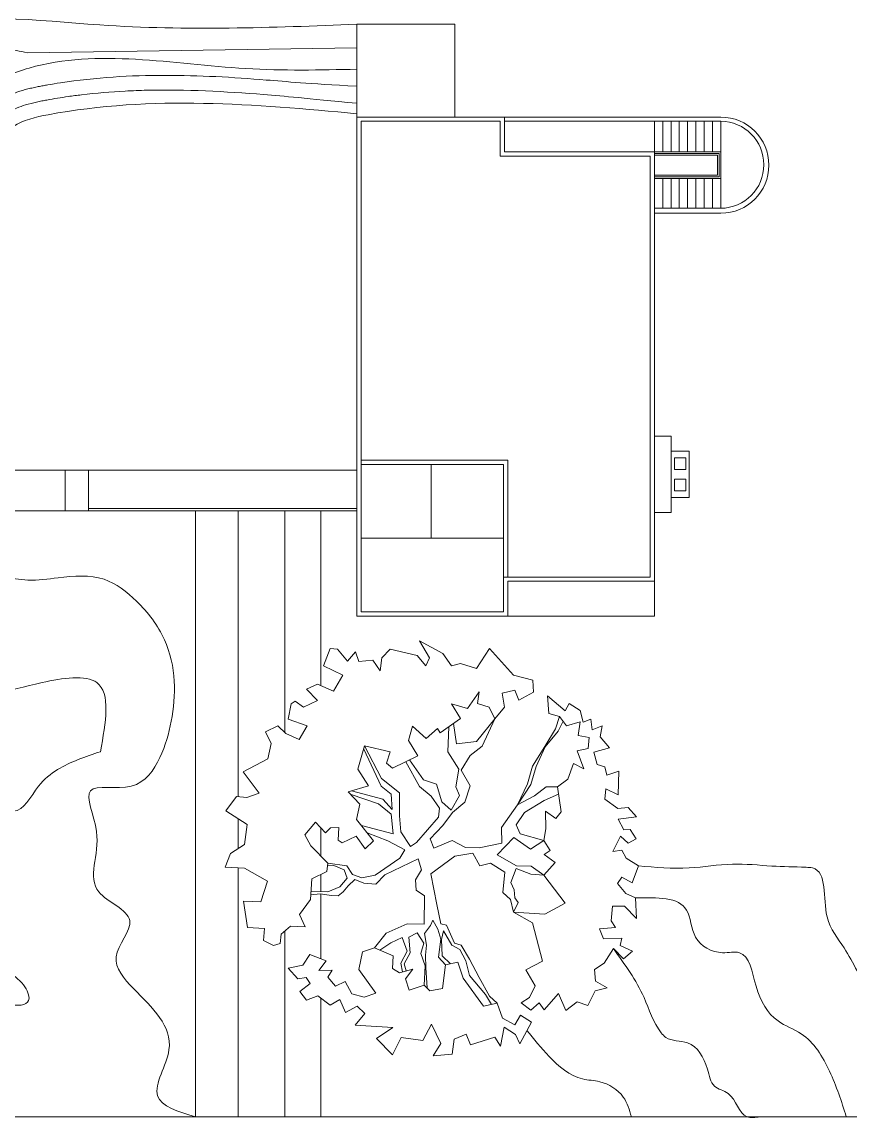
# Model space of a CAD drawing. Header units: millimetres. Extents: x 0 to 105900, y -40 to 70523.
# Drawn here: x 43157 to 68538, y -40 to 33554 of the extents above; entities that cross this region are included whole.
import ezdxf

# ---------------------------------------------------------------- set-up
doc = ezdxf.new("R2010")
doc.units = ezdxf.units.MM
doc.layers.add('ceco.net 442 Smith House site plan', color=9, linetype='Continuous', lineweight=15)

msp = doc.modelspace()

# ---------------------------------------------------------------- linework, layer by layer
at = {"layer": 'ceco.net 442 Smith House site plan', "color": 7}
for p, q in [((53424, 33482), (56422, 33482)), ((56422, 33482), (56422, 30637)), ((53424, 30637), (57946, 30637)), ((57946, 30637), (64575, 30637)), ((57946, 30637), (57946, 29570)), ((57819, 30510), (57819, 29443)), ((57946, 30510), (64575, 30510)), ((62543, 15346), (62543, 30510)), ((62797, 30510), (62797, 29570)), ((63051, 30510), (63051, 29570)), ((63305, 30510), (63305, 29570)), ((63559, 30510), (63559, 29570)), ((63813, 30510), (63813, 29570)), ((64067, 30510), (64067, 29570)), ((64321, 30510), (64321, 29570)), ((64575, 30510), (64575, 27843)), ((57946, 29570), (64575, 29570)), ((57819, 29443), (62416, 29443)), ((62543, 29519), (64524, 29519)), ((62543, 29469), (64473, 29469)), ((64473, 29469), (64473, 28859)), ((64524, 29519), (64524, 28808)), ((62543, 28859), (64473, 28859)), ((62543, 28808), (64524, 28808)), ((62543, 28757), (64575, 28757)), ((62797, 28757), (62797, 27843)), ((63051, 28757), (63051, 27843)), ((63305, 28757), (63305, 27843)), ((63559, 28757), (63559, 27843)), ((63813, 28757), (63813, 27843)), ((64067, 28757), (64067, 27843)), ((64321, 28757), (64321, 27843)), ((62543, 27843), (64575, 27843)), ((62543, 27691), (64575, 27691)), ((62543, 20858), (63051, 20858)), ((63051, 20401), (63610, 20401)), ((63153, 20198), (63153, 19842)), ((63153, 20198), (63508, 20198)), ((63508, 20198), (63508, 19842)), ((63610, 20401), (63610, 18978)), ((53551, 20121), (58047, 20121)), ((53551, 19994), (57920, 19994)), ((58047, 16540), (58047, 20121)), ((63153, 19842), (63508, 19842)), ((63153, 19537), (63153, 19182)), ((63153, 19537), (63508, 19537)), ((63508, 19537), (63508, 19182)), ((63153, 19182), (63508, 19182)), ((63051, 18978), (63610, 18978)), ((53424, 18643), (45195, 18643)), ((62543, 18521), (63051, 18521)), ((53551, 17734), (57920, 17734)), ((57920, 16540), (62416, 16540)), ((58047, 16413), (58047, 15346)), ((58047, 16413), (62543, 16413)), ((53424, 15346), (62543, 15346))]:
    msp.add_line(p, q, dxfattribs=at)
at = {"layer": 'ceco.net 442 Smith House site plan'}
for p, q in [((53424, 32760), (43325, 32607)), ((25209, 19817), (53424, 19817)), ((44483, 18572), (44483, 19817)), ((45195, 18572), (45195, 19817)), ((13301, 18572), (53424, 18572)), ((48474, 18572), (48474, 0)), ((49780, 18572), (49780, 9808)), ((51216, 18572), (51216, 11770)), ((52321, 18572), (52321, 13210)), ((56057, 14196), (55341, 14587)), ((55341, 14587), (55647, 14063)), ((52601, 14354), (52396, 13820)), ((52825, 14333), (52601, 14354)), ((53132, 13965), (52825, 14333)), ((53385, 14254), (53132, 13965)), ((53484, 13948), (53385, 14254)), ((54439, 14329), (54189, 14068)), ((55272, 14140), (54439, 14329)), ((55541, 13818), (55272, 14140)), ((56319, 13818), (56057, 14196)), ((57487, 14350), (57091, 13734)), ((58220, 13532), (57487, 14350)), ((52396, 13820), (52994, 13539)), ((53913, 13994), (53484, 13948)), ((54138, 13662), (53913, 13994)), ((54189, 14068), (54138, 13662)), ((55647, 14063), (55541, 13818)), ((56595, 13892), (56319, 13818)), ((57091, 13734), (56595, 13892)), ((52994, 13539), (52708, 13041)), ((58815, 13379), (58220, 13532)), ((52218, 13255), (51878, 13102)), ((51878, 13102), (52215, 12760)), ((52708, 13041), (52218, 13255)), ((58838, 13009), (58815, 13379)), ((56810, 12513), (57168, 13019)), ((57168, 13019), (57122, 12669)), ((57872, 12983), (58264, 13075)), ((57947, 12552), (57872, 12983)), ((58264, 13075), (58391, 12766)), ((58391, 12766), (58838, 13009)), ((59268, 12900), (59806, 12440)), ((59303, 12358), (59268, 12900)), ((51407, 12656), (51314, 12190)), ((51533, 12736), (51407, 12656)), ((51786, 12558), (51533, 12736)), ((52215, 12760), (51786, 12558)), ((56599, 12206), (56327, 12656)), ((56327, 12656), (56810, 12513)), ((57122, 12669), (57479, 12552)), ((57479, 12552), (57646, 12196)), ((57646, 12196), (57947, 12552)), ((59806, 12440), (59927, 12670)), ((59927, 12670), (60261, 12455)), ((60261, 12455), (60356, 12093)), ((51314, 12190), (51904, 11981)), ((55978, 11767), (56599, 12206)), ((57646, 12196), (57086, 11497)), ((57258, 11353), (57646, 12196)), ((59635, 12271), (59303, 12358)), ((59515, 11885), (59635, 12271)), ((59743, 12126), (59594, 11821)), ((59850, 11983), (59635, 12271)), ((60271, 12100), (59850, 11983)), ((60205, 11681), (60271, 12100)), ((60356, 12093), (60590, 12184)), ((60590, 12184), (60632, 11855)), ((50997, 11978), (50626, 11799)), ((50626, 11799), (50793, 11444)), ((51245, 11743), (50997, 11978)), ((51904, 11981), (51653, 11564)), ((55007, 11529), (55132, 11971)), ((55132, 11971), (55551, 11593)), ((55551, 11593), (55891, 11902)), ((55891, 11902), (55978, 11767)), ((56240, 11953), (56208, 11180)), ((56471, 11425), (56386, 12056)), ((59183, 11349), (59515, 11885)), ((59594, 11821), (59196, 11333)), ((60632, 11855), (60941, 11983)), ((60941, 11983), (60882, 11648)), ((50793, 11444), (50693, 10971)), ((51653, 11564), (51245, 11743)), ((55291, 11064), (55007, 11529)), ((57086, 11497), (56471, 11425)), ((60540, 11623), (60205, 11681)), ((60509, 11285), (60540, 11623)), ((60882, 11648), (61163, 11311)), ((53455, 10650), (53661, 11368)), ((53632, 11267), (54172, 10132)), ((54180, 10372), (53661, 11368)), ((53661, 11368), (54438, 11184)), ((54438, 11184), (54335, 10840)), ((56208, 11180), (56543, 10654)), ((56892, 11075), (57258, 11353)), ((58803, 10746), (59183, 11349)), ((59196, 11333), (58915, 10736)), ((60177, 11216), (60509, 11285)), ((60382, 10660), (60177, 11216)), ((61163, 11311), (60683, 11170)), ((60683, 11170), (60790, 10792)), ((50693, 10971), (49934, 10573)), ((54335, 10840), (54519, 10681)), ((54519, 10681), (55291, 11064)), ((54923, 10881), (55347, 10124)), ((55465, 10326), (55031, 10935)), ((56624, 10618), (56892, 11075)), ((59886, 10350), (60057, 10831)), ((60057, 10831), (60382, 10660)), ((60790, 10792), (61025, 10729)), ((49934, 10573), (50428, 9919)), ((53776, 10139), (53455, 10650)), ((56543, 10654), (56451, 10110)), ((56893, 10140), (56624, 10618)), ((58655, 10207), (58803, 10746)), ((58915, 10736), (58752, 10184)), ((61025, 10729), (61086, 10468)), ((61086, 10468), (61452, 10591)), ((61452, 10591), (61429, 9871)), ((53151, 9956), (53776, 10139)), ((54172, 10132), (54477, 9892)), ((54734, 9925), (54180, 10372)), ((55347, 10124), (55702, 9823)), ((55863, 10191), (55465, 10326)), ((56027, 9652), (55863, 10191)), ((56451, 10110), (56568, 9844)), ((56734, 9644), (56893, 10140)), ((58341, 9556), (58655, 10207)), ((58752, 10184), (58341, 9556)), ((59227, 10113), (58862, 9834)), ((59567, 10110), (59227, 10113)), ((59567, 10110), (59886, 10350)), ((59682, 9349), (59567, 10110)), ((49738, 9811), (49410, 9375)), ((50047, 9784), (49738, 9811)), ((50428, 9919), (50047, 9784)), ((53514, 9582), (53151, 9956)), ((53222, 9882), (54081, 9588)), ((54221, 9731), (53254, 9986)), ((54477, 9892), (54505, 9422)), ((54727, 9218), (54734, 9925)), ((55702, 9823), (55953, 9460)), ((56568, 9844), (56315, 9400)), ((58862, 9834), (58341, 9556)), ((59161, 9694), (59601, 9886)), ((61048, 10047), (61021, 9738)), ((61429, 9871), (61048, 10047)), ((53414, 9110), (53514, 9582)), ((54081, 9588), (54476, 9269)), ((54505, 9422), (54221, 9731)), ((55953, 9460), (55927, 9180)), ((56315, 9400), (56027, 9652)), ((56351, 9325), (56734, 9644)), ((58341, 9556), (57853, 8863)), ((58561, 9323), (59161, 9694)), ((61021, 9738), (61419, 9447)), ((61419, 9447), (61733, 9475)), ((61733, 9475), (61991, 9196)), ((49410, 9375), (50057, 8961)), ((49780, 9138), (49780, 8220)), ((53935, 8453), (53414, 9110)), ((54476, 9269), (54535, 8668)), ((54768, 8732), (54727, 9218)), ((55927, 9180), (55248, 8405)), ((56060, 8927), (56351, 9325)), ((58300, 8950), (58561, 9323)), ((59210, 8826), (59202, 9364)), ((59202, 9364), (59521, 9137)), ((59521, 9137), (59682, 9349)), ((61991, 9196), (61432, 9119)), ((61432, 9119), (61600, 8793)), ((50057, 8961), (49974, 8345)), ((51828, 8645), (52159, 9025)), ((52159, 9025), (52456, 8701)), ((52321, 8848), (52321, 7985)), ((52456, 8701), (52612, 8857)), ((52612, 8857), (52867, 8862)), ((52867, 8862), (52847, 8481)), ((54535, 8668), (53563, 8923)), ((55669, 8523), (56060, 8927)), ((57853, 8863), (57866, 8381)), ((58430, 8669), (58300, 8950)), ((59149, 8463), (59210, 8826)), ((61600, 8793), (61800, 8803)), ((61800, 8803), (61986, 8517)), ((52009, 8302), (51828, 8645)), ((52847, 8481), (52967, 8400)), ((52967, 8400), (53396, 8601)), ((53396, 8601), (53672, 8208)), ((53672, 8208), (53935, 8453)), ((53736, 8704), (54375, 8456)), ((54375, 8456), (54888, 8183)), ((55067, 8280), (54768, 8732)), ((55248, 8405), (55067, 8280)), ((55784, 8229), (55669, 8523)), ((56344, 8462), (55784, 8229)), ((56750, 8255), (56344, 8462)), ((57720, 8025), (58237, 8560)), ((58237, 8560), (58742, 8202)), ((59149, 8463), (58430, 8669)), ((58742, 8202), (59149, 8463)), ((59348, 8161), (59149, 8463)), ((61498, 8604), (61271, 8128)), ((61733, 8384), (61498, 8604)), ((61986, 8517), (61733, 8384)), ((49552, 8072), (49386, 7648)), ((49974, 8345), (49552, 8072)), ((52528, 7774), (52009, 8302)), ((54888, 8183), (54737, 7927)), ((56975, 8079), (56428, 7987)), ((57174, 8245), (56750, 8255)), ((57195, 7691), (56975, 8079)), ((57866, 8381), (57174, 8245)), ((59166, 8036), (59348, 8161)), ((61271, 8128), (61544, 8175)), ((61544, 8175), (61677, 7922)), ((52505, 7521), (52528, 7774)), ((53115, 7692), (52528, 7774)), ((54737, 7927), (53982, 7401)), ((54280, 7417), (55302, 7905)), ((55302, 7905), (55399, 7570)), ((56428, 7987), (55685, 7445)), ((57514, 7775), (57195, 7691)), ((57956, 7494), (57514, 7775)), ((58313, 7688), (57720, 8025)), ((59152, 7400), (59498, 7793)), ((59498, 7793), (59166, 8036)), ((61677, 7922), (62053, 7689)), ((49386, 7648), (49979, 7623)), ((49780, 7631), (49780, 0)), ((49979, 7623), (50679, 7219)), ((52045, 7294), (52505, 7521)), ((52321, 7430), (52321, 6897)), ((52520, 7690), (52719, 7700)), ((52719, 7700), (53034, 7572)), ((53034, 7572), (53123, 7309)), ((53289, 7422), (53115, 7692)), ((53578, 7324), (53289, 7422)), ((53982, 7401), (53578, 7324)), ((53999, 7131), (54280, 7417)), ((55399, 7570), (55215, 7261)), ((55685, 7445), (55869, 6508)), ((57900, 6876), (57956, 7494)), ((58140, 7180), (58305, 7604)), ((58305, 7604), (58758, 7436)), ((58765, 7676), (58313, 7688)), ((58758, 7436), (59152, 7400)), ((59152, 7400), (58765, 7676)), ((59810, 6547), (59152, 7400)), ((62053, 7689), (61864, 7168)), ((50679, 7219), (50480, 6586)), ((52001, 6660), (52045, 7294)), ((53123, 7309), (52901, 7046)), ((53001, 6895), (53159, 7079)), ((53159, 7079), (53361, 7273)), ((53361, 7273), (53634, 7164)), ((53634, 7164), (53999, 7131)), ((55215, 7261), (55243, 6947)), ((58247, 6958), (58140, 7180)), ((61539, 7339), (61409, 7152)), ((61409, 7152), (61665, 6846)), ((61864, 7168), (61539, 7339)), ((52011, 6800), (52301, 6831)), ((52533, 6895), (52018, 6899)), ((52301, 6831), (52650, 6785)), ((52321, 6828), (52321, 4839)), ((52901, 7046), (52533, 6895)), ((52650, 6785), (52848, 6768)), ((52848, 6768), (53001, 6895)), ((55243, 6947), (55496, 6768)), ((55496, 6768), (55489, 5905)), ((58135, 6657), (57900, 6876)), ((58267, 6715), (58247, 6958)), ((61665, 6846), (61964, 6706)), ((50480, 6586), (49944, 6606)), ((49944, 6606), (50068, 5801)), ((51662, 6195), (52001, 6660)), ((55869, 6508), (55999, 5915)), ((58227, 6266), (58135, 6657)), ((58227, 6266), (58367, 6564)), ((58367, 6564), (58267, 6715)), ((59184, 6207), (59810, 6547)), ((61261, 6458), (61221, 6008)), ((61629, 6453), (61261, 6458)), ((61992, 6080), (61629, 6453)), ((61964, 6706), (61992, 6080)), ((51841, 5825), (51662, 6195)), ((58807, 5944), (58227, 6266)), ((58227, 6266), (59184, 6207)), ((50068, 5801), (50589, 5768)), ((50589, 5768), (50557, 5403)), ((51098, 5595), (51389, 5837)), ((51389, 5837), (51841, 5825)), ((54965, 5910), (54316, 5629)), ((55489, 5905), (54965, 5910)), ((55492, 5621), (55682, 5859)), ((55682, 5859), (55754, 6022)), ((55754, 6022), (55900, 5754)), ((55900, 5754), (55999, 5448)), ((55999, 5915), (56166, 5872)), ((56166, 5872), (56413, 5325)), ((59111, 4769), (58807, 5944)), ((61344, 5799), (60858, 5758)), ((60858, 5758), (60986, 5449)), ((61221, 6008), (61344, 5799)), ((50557, 5403), (50868, 5247)), ((51073, 5307), (51098, 5595)), ((51216, 5693), (51216, 0)), ((54316, 5629), (53964, 5179)), ((54460, 5333), (54815, 5498)), ((54815, 5498), (54960, 5074)), ((55014, 5509), (55266, 5642)), ((55054, 5023), (55014, 5509)), ((55266, 5642), (55479, 5325)), ((55558, 5261), (55492, 5621)), ((55999, 5448), (55920, 4888)), ((56012, 5432), (56079, 5695)), ((56038, 4935), (56012, 5432)), ((56079, 5695), (56337, 5261)), ((60986, 5449), (61540, 5469)), ((61540, 5469), (61491, 5247)), ((50868, 5247), (51073, 5307)), ((53479, 4515), (53599, 5056)), ((53599, 5056), (53964, 5179)), ((53964, 5179), (54536, 4929)), ((54127, 5107), (54460, 5333)), ((54960, 5074), (54771, 4709)), ((55479, 5325), (55379, 5008)), ((55530, 4952), (55558, 5261)), ((56337, 5261), (56580, 5126)), ((56413, 5325), (56621, 5264)), ((56580, 5126), (56761, 4784)), ((56621, 5264), (56878, 4830)), ((61284, 5153), (61004, 4711)), ((61596, 4841), (61284, 5153)), ((61491, 5247), (61872, 5071)), ((61872, 5071), (61596, 4841)), ((51762, 4642), (51977, 4977)), ((51977, 4977), (52483, 4775)), ((52483, 4775), (52258, 4484)), ((54536, 4929), (54516, 4548)), ((54771, 4709), (54826, 4440)), ((54868, 4686), (55054, 5023)), ((55379, 5008), (55515, 4628)), ((55538, 4569), (55530, 4952)), ((55920, 4888), (56140, 4656)), ((56288, 4687), (56038, 4935)), ((56140, 4656), (56516, 4735)), ((56516, 4735), (56685, 4253)), ((56761, 4784), (56876, 4334)), ((56878, 4830), (57167, 4265)), ((58605, 4503), (59111, 4769)), ((61004, 4711), (60702, 4512)), ((51315, 4555), (51762, 4642)), ((51612, 4231), (51315, 4555)), ((52258, 4484), (52669, 4489)), ((52669, 4489), (52536, 4274)), ((54008, 3787), (53479, 4515)), ((54516, 4548), (54730, 4415)), ((54730, 4415), (55137, 4521)), ((54938, 4469), (54868, 4686)), ((55137, 4521), (54912, 4229)), ((55515, 4628), (55489, 4035)), ((55574, 3949), (55538, 4569)), ((56046, 3928), (56140, 4656)), ((58886, 4010), (58605, 4503)), ((60702, 4512), (60741, 4154)), ((51870, 4264), (51612, 4231)), ((51675, 3843), (51994, 4083)), ((51994, 4083), (51870, 4264)), ((52536, 4274), (52766, 3999)), ((52766, 3999), (53062, 4142)), ((53062, 4142), (53270, 3769)), ((54912, 4229), (55022, 3879)), ((55022, 3879), (55489, 4035)), ((55489, 4035), (55658, 3864)), ((56685, 4253), (57300, 3389)), ((56876, 4334), (57362, 3752)), ((57167, 4265), (57484, 3698)), ((60741, 4154), (61090, 3952)), ((51877, 3569), (51675, 3843)), ((52230, 3707), (51877, 3569)), ((52601, 3419), (52230, 3707)), ((53270, 3769), (53642, 3664)), ((53642, 3664), (54008, 3787)), ((55658, 3864), (56046, 3928)), ((57362, 3752), (57545, 3442)), ((57484, 3698), (57719, 3479)), ((58712, 3658), (58886, 4010)), ((59602, 3776), (59160, 3278)), ((59824, 3260), (59602, 3776)), ((60728, 3857), (60503, 3411)), ((61090, 3952), (60728, 3857)), ((52321, 3636), (52321, 0)), ((52899, 3590), (52601, 3419)), ((53076, 3191), (52899, 3590)), ((53433, 3386), (53076, 3191)), ((53668, 3166), (53433, 3386)), ((57300, 3389), (57719, 3479)), ((57719, 3479), (57890, 3024)), ((58457, 3497), (58712, 3658)), ((58749, 3272), (58457, 3497)), ((59009, 3490), (58749, 3272)), ((59160, 3278), (59009, 3490)), ((60174, 3525), (59824, 3260)), ((60503, 3411), (60174, 3525)), ((53367, 2811), (53668, 3166)), ((57890, 3024), (58268, 2820)), ((58268, 2820), (58437, 3116)), ((58437, 3116), (58772, 2902)), ((54521, 2735), (53367, 2811)), ((54023, 2398), (54521, 2735)), ((55706, 2840), (55449, 2339)), ((55992, 2247), (55706, 2840)), ((57937, 2751), (57827, 2166)), ((58284, 2521), (57937, 2751)), ((58772, 2902), (58414, 2240)), ((54516, 1900), (54023, 2398)), ((54777, 2428), (54516, 1900)), ((55449, 2339), (54777, 2428)), ((56401, 2380), (56345, 1918)), ((56769, 2531), (56401, 2380)), ((56910, 2207), (56769, 2531)), ((57653, 2436), (56910, 2207)), ((57827, 2166), (57653, 2436)), ((58414, 2240), (58284, 2521)), ((55760, 1872), (55992, 2247)), ((56345, 1918), (55760, 1872))]:
    msp.add_line(p, q, dxfattribs=at)
at = {"layer": 'ceco.net 442 Smith House site plan', "color": 7, "ltscale": 30}
for p, q in [((63051, 20858), (63051, 18521)), ((55700, 17734), (55700, 19994))]:
    msp.add_line(p, q, dxfattribs=at)
at = {"layer": 'ceco.net 442 Smith House site plan', "ltscale": 30}
msp.add_line((0, 0), (105900, 0), dxfattribs=at)
at = {"layer": 'ceco.net 442 Smith House site plan', "color": 7}
for points in [[(53424, 15346), (53424, 33482)], [(53551, 15473), (53551, 30510), (57819, 30510)], [(62416, 16540), (62416, 29443)], [(53551, 15473), (57920, 15473), (57920, 19994)]]:
    msp.add_lwpolyline(points, dxfattribs=at)
for centre, radius, start, end in [((64575, 29164), 1473, 270, 90), ((64562, 29177), 1334, 270.5457, 89.4543)]:
    msp.add_arc(centre, radius, start, end, dxfattribs=at)
at = {"layer": 'ceco.net 442 Smith House site plan'}
for points in [[(64137, 38851), (65529, 39226), (67777, 38663), (70276, 38631), (72218, 37908), (73465, 38256), (75906, 38414), (77496, 38527), (78939, 37997), (79608, 37353), (80690, 36123), (81845, 35207), (83277, 34248), (83998, 33943), (84055, 33458), (84115, 32598)], [(53424, 33482), (45547, 33462), (39791, 33330), (36693, 32230), (31597, 32054), (29312, 30691), (25754, 27438), (24084, 25327), (22187, 24565)], [(53424, 30742), (43957, 30709), (42893, 30346), (42168, 29508), (41399, 28375), (40765, 27627), (39225, 27197), (38103, 26832), (35975, 26447), (34617, 26266), (33530, 25564), (31912, 24563), (30123, 22819), (29263, 22275), (28448, 21369), (28244, 20757), (28335, 19817)], [(48474, 0), (47317, 644), (47664, 2055), (46577, 3930), (46045, 4902), (46461, 6012), (45513, 6892), (45444, 8743), (45259, 9992), (46508, 10131), (47386, 11011), (47733, 12121), (47826, 13348), (47525, 14621), (46670, 15801), (45675, 16472), (44265, 16518), (43340, 16449), (42577, 16518), (41652, 16240), (40689, 15592), (39625, 15314), (38354, 15129), (37637, 14666), (37637, 13787), (38030, 12815), (38122, 11774), (37706, 11403), (37244, 11565), (36966, 12121), (36573, 12583), (35755, 13000), (34529, 13440), (33905, 13764), (32957, 13787), (32356, 13695), (31870, 13556), (31870, 12769), (32171, 11681), (32448, 10895), (32263, 10131), (32055, 9738), (31824, 8858), (31593, 8071), (31130, 7285), (30483, 6590), (29858, 6012), (29330, 5420)], [(45564, 11188), (45455, 13306), (43776, 13306), (40894, 13050), (39872, 13233), (39362, 12393), (39362, 11188), (39909, 10239), (40274, 8742), (39653, 8011), (38413, 8194), (38194, 8888), (37756, 8815), (37975, 7573), (37647, 6040), (38486, 4506), (39362, 4141), (40639, 4250), (41843, 3703), (43375, 3630), (43156, 4104), (42025, 4835), (41259, 5930), (40164, 6259), (40785, 7391), (41368, 8705), (42062, 9581), (42901, 9362), (43667, 10129), (44251, 10640), (45564, 11188)], [(62053, 7689), (63609, 7626), (64932, 7743), (66139, 7685), (67189, 7646), (67384, 7626), (67831, 6127), (68357, 5173), (69174, 3771), (69980, 2951), (71303, 1822), (71945, 1082), (72782, 556), (73871, 0)], [(61284, 5153), (62224, 3654), (62751, 2573), (62889, 2434), (63554, 2268), (64164, 1464), (64385, 937), (64801, 715), (65383, 0), (65771, 0)], [(58635, 2648), (59315, 1852), (60340, 1159), (60867, 1075), (61587, 604), (61836, 0)]]:
    msp.add_spline(points, degree=3, dxfattribs=at)
for points, knots in [([(43325, 32607), (43100, 32657), (42151, 32866), (40016, 32824), (37914, 31211), (35272, 30362), (32605, 31532), (29309, 29364), (26783, 26856), (24674, 24559), (23289, 23827), (22909, 23387), (22842, 23301)], [0, 0, 0, 0, 195.254538, 822.363316, 1715.409024, 2382.486916, 3058.774364, 3976.597213, 5386.059056, 6176.000149, 6579.893828, 6672.631472, 6672.631472, 6672.631472, 6672.631472]), ([(53424, 32104), (52294, 32080), (48965, 32011), (44937, 32852), (42036, 31644), (40776, 31098), (40217, 29980), (39319, 29263), (38210, 28736), (37054, 28641), (35833, 29349), (34371, 28948), (32703, 28549), (31260, 27475), (29688, 25649), (27595, 24168), (25798, 22447), (24237, 21623), (24113, 20893), (24109, 20864)], [0, 0, 0, 0, 37.809469, 111.34716, 128.333106, 142.465024, 155.117097, 168.244513, 179.910489, 195.951268, 204.108644, 225.42043, 242.201636, 261.753928, 283.491949, 322.659078, 344.831557, 369.921486, 370.940169, 370.940169, 370.940169, 370.940169]), ([(53424, 31583), (51898, 31664), (51273, 31723), (49623, 31857), (48589, 31918), (46489, 31916), (45422, 31854), (44210, 31668), (44080, 31647), (43902, 31615), (43855, 31607), (43758, 31589), (43709, 31580), (43609, 31560), (43557, 31549), (43452, 31526), (43398, 31514), (43233, 31473), (43120, 31440), (42886, 31358), (42766, 31308), (42593, 31219), (42541, 31191), (42459, 31140), (42428, 31121), (42339, 31060), (42283, 31019), (42178, 30933), (42129, 30890), (41993, 30760), (41914, 30674), (41769, 30502), (41705, 30417), (41588, 30258), (41536, 30182), (41438, 30039), (41394, 29973), (41303, 29839), (41258, 29772), (41122, 29574), (41032, 29442), (40875, 29210), (40808, 29112), (40714, 28974), (40688, 28935), (40637, 28859), (40612, 28822), (40565, 28752), (40542, 28718), (40498, 28655), (40477, 28625), (40427, 28559), (40400, 28524), (40355, 28470), (40337, 28450), (40303, 28415), (40288, 28400), (40262, 28377), (40251, 28369), (40233, 28356), (40223, 28350), (40197, 28335), (40182, 28328), (40149, 28313), (40133, 28307), (40096, 28293), (40076, 28287), (40019, 28269), (39981, 28259), (39873, 28233), (39796, 28218), (39628, 28188), (39537, 28173), (39380, 28147), (39318, 28136), (39223, 28118), (39191, 28112), (39123, 28098), (39087, 28090), (39014, 28074), (38978, 28065), (38885, 28042), (38830, 28027), (38723, 27997), (38671, 27981), (38479, 27921), (38348, 27874), (38103, 27787), (37988, 27745), (37827, 27691), (37776, 27674), (37671, 27642), (37618, 27626), (37459, 27581), (37352, 27554), (37026, 27479), (36804, 27439), (36468, 27394), (36358, 27382), (36148, 27363), (36050, 27355), (35901, 27346), (35851, 27344), (35746, 27339), (35692, 27337), (35532, 27330), (35422, 27324), (35192, 27307), (35070, 27295), (34865, 27264), (34784, 27249), (34618, 27212), (34533, 27190), (34409, 27150), (34371, 27137), (34295, 27109), (34258, 27094), (34147, 27047), (34077, 27014), (33944, 26944), (33881, 26908), (33761, 26835), (33704, 26798), (33569, 26707), (33495, 26654), (33365, 26558), (33308, 26516), (33199, 26436), (33148, 26398), (33054, 26331), (33012, 26302), (32925, 26244), (32879, 26215), (32785, 26157), (32737, 26128), (32581, 26037), (32469, 25974), (32234, 25842), (32112, 25773), (31901, 25648), (31815, 25595), (31640, 25482), (31552, 25421), (31399, 25308), (31333, 25257), (31208, 25152), (31148, 25100), (31032, 24994), (30976, 24940), (30814, 24781), (30714, 24674), (30522, 24466), (30432, 24365), (30257, 24172), (30173, 24080), (30036, 23938), (29983, 23884), (29878, 23783), (29827, 23735), (29728, 23651), (29680, 23613), (29613, 23563), (29593, 23548), (29550, 23519), (29528, 23504), (29456, 23457), (29404, 23425), (29290, 23357), (29229, 23321), (29099, 23243), (29031, 23202), (28907, 23123), (28852, 23088), (28759, 23024), (28721, 22997), (28646, 22941), (28609, 22913), (28536, 22854), (28499, 22824), (28392, 22732), (28322, 22668), (28058, 22405), (27880, 22182), (27687, 21860), (27646, 21785), (27532, 21552), (27465, 21384), (27396, 21131), (27379, 21055), (27354, 20911), (27345, 20843), (27334, 20710), (27331, 20645), (27330, 20520), (27332, 20458), (27342, 20280), (27355, 20169), (27384, 19977), (27399, 19895), (27415, 19817)], [0, 0, 0, 0, 20.802144, 20.802144, 54.546967, 54.546967, 88.29179, 88.29179, 92.332671, 92.332671, 93.823192, 93.823192, 95.313714, 95.313714, 96.804235, 96.804235, 98.294756, 98.294756, 101.275799, 101.275799, 104.256841, 104.256841, 105.530732, 105.530732, 106.288285, 106.288285, 107.739766, 107.739766, 109.191247, 109.191247, 111.988, 111.988, 114.784752, 114.784752, 117.472275, 117.472275, 120.159797, 120.159797, 122.84732, 122.84732, 128.222364, 128.222364, 132.152836, 132.152836, 133.666104, 133.666104, 135.115632, 135.115632, 136.56516, 136.56516, 138.014688, 138.014688, 140.039495, 140.039495, 141.637401, 141.637401, 143.235307, 143.235307, 144.794866, 144.794866, 146.354425, 146.354425, 147.913984, 147.913984, 149.178539, 149.178539, 150.443095, 150.443095, 152.401661, 152.401661, 155.451962, 155.451962, 158.502263, 158.502263, 160.327539, 160.327539, 161.242275, 161.242275, 162.221988, 162.221988, 163.201701, 163.201701, 164.742692, 164.742692, 166.283684, 166.283684, 170.527983, 170.527983, 174.772282, 174.772282, 176.879169, 176.879169, 178.986055, 178.986055, 183.199828, 183.199828, 191.627373, 191.627373, 195.679055, 195.679055, 199.23729, 199.23729, 200.998598, 200.998598, 202.759907, 202.759907, 206.045403, 206.045403, 209.3309, 209.3309, 211.40314, 211.40314, 213.47538, 213.47538, 214.376289, 214.376289, 215.277197, 215.277197, 217.079013, 217.079013, 218.880829, 218.880829, 220.682645, 220.682645, 223.329688, 223.329688, 225.583866, 225.583866, 227.838045, 227.838045, 229.917099, 229.917099, 231.996153, 231.996153, 234.075206, 234.075206, 238.510374, 238.510374, 242.945542, 242.945542, 245.931891, 245.931891, 248.91824, 248.91824, 251.109818, 251.109818, 253.301395, 253.301395, 255.492973, 255.492973, 259.876128, 259.876128, 264.259283, 264.259283, 268.642439, 268.642439, 271.552432, 271.552432, 274.462425, 274.462425, 277.202489, 277.202489, 278.399284, 278.399284, 279.59608, 279.59608, 281.98967, 281.98967, 284.38326, 284.38326, 286.77685, 286.77685, 288.552881, 288.552881, 289.740713, 289.740713, 290.928544, 290.928544, 292.116376, 292.116376, 294.49204, 294.49204, 301.389504, 301.389504, 303.399944, 303.399944, 307.420825, 307.420825, 309.065293, 309.065293, 310.459708, 310.459708, 311.854123, 311.854123, 313.248538, 313.248538, 316.037368, 316.037368, 318.376455, 318.376455, 318.376455, 318.376455]), ([(53424, 31061), (51840, 31216), (51203, 31277), (49383, 31423), (48193, 31487), (46767, 31455), (46546, 31446), (45880, 31412), (45435, 31375), (44849, 31304), (44712, 31286), (44464, 31251), (44354, 31234), (44136, 31199), (44029, 31180), (43870, 31151), (43817, 31141), (43711, 31121), (43657, 31110), (43493, 31074), (43381, 31046), (43177, 30984), (43084, 30951), (42920, 30880), (42848, 30845), (42737, 30782), (42696, 30757), (42625, 30709), (42593, 30687), (42533, 30641), (42504, 30617), (42419, 30544), (42366, 30494), (42188, 30308), (42079, 30167), (41935, 29966), (41892, 29904), (41815, 29791), (41781, 29740), (41713, 29640), (41679, 29590), (41577, 29441), (41510, 29342), (41308, 29045), (41173, 28847), (41006, 28599), (40977, 28556), (40921, 28473), (40893, 28433), (40811, 28317), (40757, 28246), (40651, 28123), (40599, 28071), (40532, 28016), (40517, 28004), (40485, 27982), (40468, 27971), (40416, 27940), (40377, 27921), (40249, 27866), (40148, 27835), (39919, 27781), (39792, 27759), (39522, 27713), (39380, 27690), (39167, 27647), (39100, 27631), (38969, 27598), (38906, 27580), (38718, 27524), (38599, 27484), (38382, 27408), (38283, 27372), (38124, 27316), (38063, 27295), (37958, 27259), (37913, 27245), (37823, 27216), (37777, 27203), (37640, 27163), (37548, 27139), (37270, 27070), (37082, 27032), (36769, 26980), (36645, 26962), (36421, 26935), (36322, 26925), (36148, 26910), (36074, 26905), (35952, 26898), (35905, 26895), (35809, 26890), (35760, 26888), (35611, 26882), (35509, 26877), (35251, 26860), (35092, 26845), (34836, 26800), (34741, 26779), (34597, 26737), (34548, 26721), (34460, 26689), (34420, 26674), (34343, 26640), (34306, 26623), (34196, 26568), (34126, 26529), (33922, 26405), (33797, 26316), (33560, 26143), (33449, 26058), (33292, 25947), (33243, 25914), (33143, 25848), (33092, 25816), (32935, 25720), (32827, 25658), (32532, 25492), (32340, 25386), (32059, 25216), (31971, 25160), (31818, 25056), (31752, 25009), (31640, 24924), (31593, 24886), (31502, 24810), (31457, 24771), (31327, 24653), (31244, 24573), (30997, 24320), (30842, 24146), (30540, 23812), (30394, 23653), (30191, 23458), (30136, 23407), (30035, 23319), (29987, 23281), (29915, 23225), (29889, 23206), (29813, 23152), (29759, 23116), (29646, 23044), (29586, 23008), (29417, 22907), (29303, 22841), (29136, 22734), (29085, 22701), (28995, 22638), (28955, 22609), (28877, 22550), (28838, 22519), (28724, 22425), (28651, 22358), (28439, 22148), (28309, 21993), (28125, 21718), (28060, 21607), (27947, 21371), (27898, 21247), (27842, 21055), (27827, 20992), (27808, 20890), (27801, 20850), (27787, 20735), (27783, 20661), (27780, 20419), (27797, 20258), (27837, 20006), (27856, 19909), (27875, 19817)], [0, 0, 0, 0, 21.298638, 21.298638, 60.544139, 60.544139, 67.733869, 67.733869, 82.11333, 82.11333, 86.526603, 86.526603, 90.048707, 90.048707, 93.464199, 93.464199, 95.128691, 95.128691, 96.793183, 96.793183, 100.122167, 100.122167, 102.855731, 102.855731, 104.995288, 104.995288, 106.222314, 106.222314, 107.211598, 107.211598, 108.200882, 108.200882, 110.179449, 110.179449, 115.284113, 115.284113, 117.646911, 117.646911, 119.653515, 119.653515, 121.660119, 121.660119, 125.673327, 125.673327, 133.699743, 133.699743, 135.374564, 135.374564, 137.049386, 137.049386, 140.399029, 140.399029, 143.748673, 143.748673, 144.832656, 144.832656, 145.916639, 145.916639, 148.084606, 148.084606, 152.522437, 152.522437, 156.960268, 156.960268, 161.398098, 161.398098, 163.371345, 163.371345, 165.344591, 165.344591, 169.291083, 169.291083, 172.793411, 172.793411, 175.048365, 175.048365, 176.746074, 176.746074, 178.443782, 178.443782, 181.8392, 181.8392, 188.630034, 188.630034, 192.989573, 192.989573, 196.442009, 196.442009, 198.97769, 198.97769, 200.580803, 200.580803, 202.183916, 202.183916, 205.390142, 205.390142, 210.127145, 210.127145, 212.885652, 212.885652, 214.282675, 214.282675, 215.424115, 215.424115, 216.565555, 216.565555, 218.848434, 218.848434, 223.486076, 223.486076, 228.123719, 228.123719, 230.263064, 230.263064, 232.40241, 232.40241, 236.681102, 236.681102, 243.797156, 243.797156, 247.036431, 247.036431, 249.478304, 249.478304, 251.256793, 251.256793, 253.035283, 253.035283, 256.592262, 256.592262, 264.058108, 264.058108, 271.523954, 271.523954, 274.262976, 274.262976, 276.597964, 276.597964, 277.82543, 277.82543, 280.280362, 280.280362, 282.735293, 282.735293, 286.957223, 286.957223, 288.759053, 288.759053, 290.169491, 290.169491, 291.579929, 291.579929, 294.400806, 294.400806, 300.042558, 300.042558, 303.59145, 303.59145, 307.140343, 307.140343, 308.818725, 308.818725, 309.834372, 309.834372, 311.762549, 311.762549, 316.297867, 316.297867, 319.293798, 319.293798, 319.293798, 319.293798]), ([(61964, 6706), (62627, 6723), (63652, 6749), (63662, 5384), (64466, 4941), (65427, 5169), (65614, 3868), (66126, 2934), (67291, 2524), (67969, 1391), (68279, 470), (68421, 0)], [0, 0, 0, 0, 17.826004, 27.514564, 38.095863, 43.782149, 56.504245, 70.46725, 79.475503, 95.404479, 111.849028, 111.849028, 111.849028, 111.849028])]:
    msp.add_open_spline(points, degree=3, knots=knots, dxfattribs=at)

doc.saveas('drawing.dxf')
